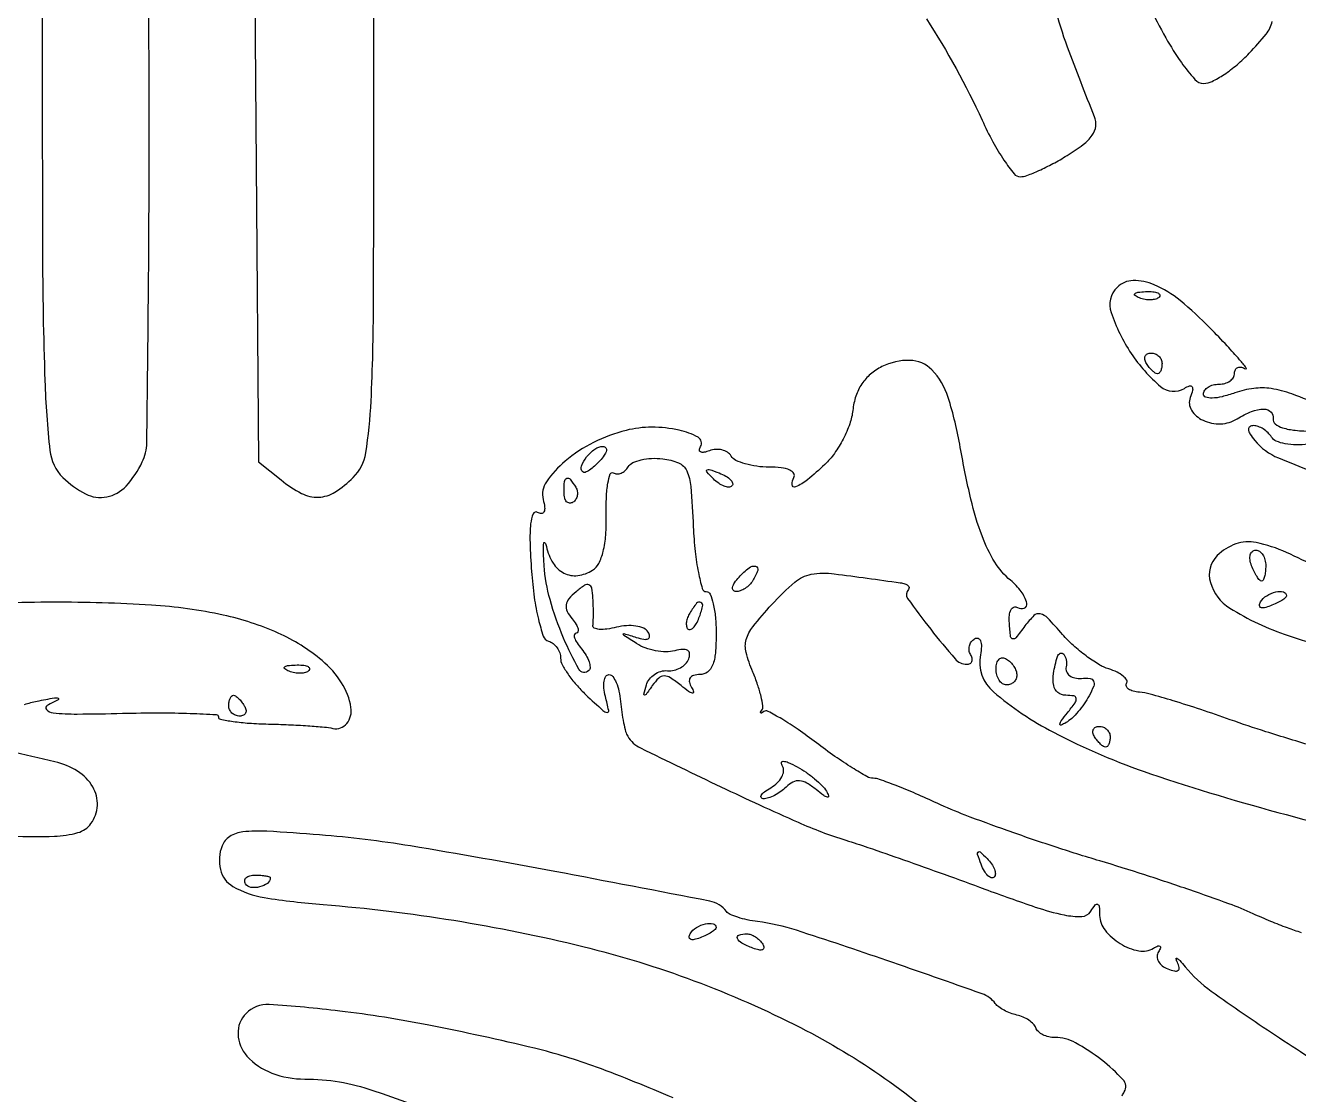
# Model space of a CAD drawing. Extents: x 123 to 893, y 112 to 937.
# Drawn here: x 503.4 to 626.2, y 333.5 to 436.6 of the extents above; entities that cross this region are included whole.
import ezdxf

# ---------------------------------------------------------------- set-up
doc = ezdxf.new("R2010")
doc.units = 0

msp = doc.modelspace()

# ---------------------------------------------------------------- linework, layer by layer
for points in [[(505, 723), (505.013655, 624.25, 0.000571), (505.06234, 586.230152, 0.000921), (505.200423, 553.846875, 0.000132), (505.38367, 525.076146, 0.063888), (505.630286, 523.25, 0.077982), (506.147819, 522.083228, 0.144438), (506.926697, 521.412716, 0.088454), (508.224277, 521.08494, 0.017747), (510.616631, 521, 0.016086), (512.298042, 521.054108, 0.026141), (513.716903, 521.220312, 0.024109), (514.785852, 521.456084, 0.332777), (515.015378, 521.75, 0.004505), (515.022414, 522.362296, 0.000001), (515.095159, 551.728108, 0.000021), (515.174312, 584.257832, 0.000013), (515.265378, 622.749944), (515.5, 722.999887)], [(525.420736, 451.76263), (525.868055, 394.525261), (528.044812, 392.76263, 0.050356), (530.010314, 391.474807, 0.12909), (531.655882, 391.102253, 0.133325), (533.238344, 391.590381, 0.055334), (535, 393, 0.157783), (536.209703, 395.367309, 0.028273), (536.725674, 400.364225, 0.010819), (536.959412, 409.816001, 0.000772), (537, 436.108408), (537, 477.216816)], [(590.273462, 437.225168, -0.036888), (595.645277, 427.463641, 0.01666), (596.689113, 425.370756, 0.024217), (597.7575, 423.606043, 0.021607), (598.733268, 422.284546, 0.227493), (599.323307, 422.003738, 0.089817), (599.975914, 422.124065, 0.015699), (601.135859, 422.604776, 0.016593), (602.475793, 423.26441, 0.014215), (603.841319, 424.044574, 0.024697), (605.397773, 425.102294, 0.077273), (606.276458, 426.007941, 0.123795), (606.613018, 426.876407, 0.127338), (606.493527, 427.790836, -0.00634), (603.887904, 434.497381, -0.031013), (602.701975, 438.387796, -0.059118)], [(611.711993, 438.531281, 0.012948), (613.369493, 435.388948, 0.02594), (614.867592, 433.016079, 0.028297), (616.15907, 431.391286, 0.213827), (617.032194, 431, 0.116946), (617.828795, 431.188902, 0.030227), (618.978049, 431.85627, 0.029066), (620.232342, 432.799251, 0.026017), (621.418527, 433.91496, 0.021583), (623.036842, 435.757043, 0.112414), (623.625698, 436.964412, 0.11276)], [(628.515523, 399.859186, 0.014073), (625.521616, 401.056231, 0.05002), (623.523079, 401.571347, 0.070535), (621.846689, 401.590563, 0.051559), (620.03259, 401.161205, -0.022245), (618.786455, 400.78806, -0.052667), (617.828544, 400.651872, -0.093015), (617.219159, 400.743665, -0.319168), (617, 401.05202, -0.155754), (617.115427, 401.413572, -0.097593), (617.440625, 401.721531, -0.079824), (617.926419, 401.929386, -0.061324), (618.5, 402, 0.06887), (619.073318, 402.079345, 0.085131), (619.559375, 402.311086, 0.099915), (619.884374, 402.655173, 0.140337), (620, 403.059017, -0.116516), (620.083071, 403.410657, -0.18576), (620.308501, 403.616284, -0.155238), (620.648673, 403.638132, -0.077579), (621.050217, 403.468964, 0.827319), (621.128209, 403.554036, 0.018268), (620.481507, 404.358887, 0.010044), (619.281495, 405.690414, 0.00439), (617.639413, 407.409947, 0.02898), (614.746373, 410.060632, 0.067994), (612.249213, 411.58474, 0.108175), (610.212265, 411.990645, 0.194027), (608.666667, 411.333333, 0.284471), (608.094493, 408.901676, 0.066335), (610.022929, 404.966707, 0.069122), (612.857706, 401.774595, 0.325896), (615.158872, 401.598188, -0.055215), (615.648509, 401.83065, -0.347233), (615.892375, 401.745625, -0.208575), (615.944795, 401.411572, -0.027708), (615.720968, 400.715237, 0.236467), (615.841536, 399.488832, 0.146321), (616.955644, 398.515978, 0.115429), (618.657822, 398.175543, 0.132242), (620.241051, 398.657332, -0.043987), (621.643267, 399.370396, -0.095951), (622.822728, 399.598712, -0.198376), (623.516188, 399.312223, -0.248542), (623.718988, 398.656965, 0.285141), (623.904679, 398.176035, 0.085328), (624.634227, 397.799428, 0.051845), (625.849962, 397.549568, 0.022211), (627.507606, 397.458825, -0.017056)], [(627.64136, 367.075066, -0.004014), (623.025004, 368.491455, -0.009228), (619.580167, 369.649064, 0.005416), (616.746346, 370.625453, 0.006713), (614.087303, 371.47005, 0.005588), (611.841846, 372.122926, 0.049088), (610.823419, 372.301608, -0.043206), (610.212072, 372.401485, -0.087518), (609.768907, 372.60093, -0.152198), (609.561972, 372.861467, -0.234864), (609.58794, 373.142289, 0.27792), (609.591647, 373.466966, 0.089448), (609.2649, 373.847757, 0.059668), (608.664933, 374.227272, 0.034387), (607.868811, 374.541638, -0.058561), (606.878959, 374.988818, -0.024966), (605.670214, 375.800297, -0.024287), (604.453341, 376.804048, -0.02929), (603.417741, 377.863634, 0.011737), (601.964901, 379.458409, 0.147494), (601.263724, 379.855779, 0.254836), (600.647359, 379.680982, 0.039205), (599.780982, 378.687249, -0.007844), (598.906809, 377.547665, -0.276636), (598.605755, 377.434011, -0.330613), (598.402716, 377.650477, -0.009905), (598.278052, 378.958862, -0.041573), (598.28406, 379.718229, -0.097504), (598.443135, 380.260384, -0.191068), (598.719805, 380.499838, -0.22609), (599.060521, 380.462596, 0.236371), (599.721036, 380.40342, 0.377555), (599.963394, 380.87595, 0.098908), (599.424869, 382.004342, 0.058972), (598.395824, 383.086458, -0.082364), (596.876817, 384.840489, -0.047001), (595.640604, 387.364588, -0.033575), (594.567331, 390.904674, -0.01318), (593.549171, 395.904625, 0.031919), (592.379875, 400.717258, 0.117668), (590.7914, 403.388879, 0.198719), (588.685433, 404.298672, 0.119541), (585.990646, 403.689018, 0.060743), (584.883736, 402.960986, 0.069878), (584.04287, 402.017877, 0.067794), (583.476285, 400.854587, 0.052639), (583.17877, 399.476829, -0.057932), (582.882792, 398.173025, -0.034716), (582.251271, 396.713506, -0.034372), (581.409267, 395.329276, -0.049876), (580.472414, 394.25, -0.017893), (578.811032, 392.791466, -0.071775), (577.655124, 392.096401, -0.51758), (577.323782, 392.302819, -0.154206), (577.5, 393, 0.292787), (577.493712, 393.391027, 0.147963), (577.098362, 393.718169, 0.070785), (576.276423, 393.933431, 0.02871), (575.118034, 394, -0.032841), (573.921244, 394.078692, -0.038177), (572.80536, 394.313776, -0.041673), (571.914166, 394.65662, -0.142624), (571.457866, 395.068174, 0.113659), (571.096, 395.434026, 0.081888), (570.565454, 395.659035, 0.075928), (569.950897, 395.712104, 0.075388), (569.346912, 395.579628, -0.041858), (568.826625, 395.428473, -0.160799), (568.496439, 395.468219, -0.314518), (568.383536, 395.664185, -0.117237), (568.48896, 395.982138, 0.427383), (568.256337, 396.87746, 0.073846), (566.426237, 397.569238, 0.053572), (563.806541, 397.850444, 0.061527), (561.310995, 397.541919, 0.054909), (558.188838, 396.382341, 0.057684), (555.449863, 394.58565, 0.067376), (553.627769, 392.591904, 0.218813), (553.32343, 390.871203, -0.033835), (553.463733, 390.134257, -0.135318), (553.396388, 389.684135, -0.2996), (553.154265, 389.528565, -0.136462), (552.776457, 389.638157, 0.4626), (552.355748, 389.502004, 0.07259), (552.113027, 388.536596, 0.033595), (552.051108, 386.727988, 0.009817), (552.197456, 383.946957, 0.016127), (552.459373, 381.448711, 0.025304), (552.861381, 379.327627, 0.0238), (553.336136, 377.710148, 0.233078), (553.82774, 377.224087, -0.087362), (554.275779, 376.981625, -0.069588), (554.655649, 376.583176, -0.069479), (554.912138, 376.095096, -0.086492), (555, 375.590981, 0.122284), (555.155558, 374.964438, 0.029316), (555.715669, 374.041233, 0.028387), (556.503761, 373.027272, 0.02479), (557.43632, 372.059824, 0.003054), (559.089577, 370.525571, 0.163864), (559.476924, 370.353923, 0.506167), (559.64019, 370.537852, 0.011148), (559.319689, 371.88551, -0.038281), (559.17286, 372.695829, -0.066279), (559.193108, 373.378869, -0.100571), (559.366097, 373.835036, -0.257436), (559.665261, 374, -0.235438), (560.02557, 373.820383, -0.060068), (560.362793, 373.239384, -0.048254), (560.630427, 372.402369, -0.032628), (560.778084, 371.410671, 0.014381), (560.895253, 370.362612, 0.015752), (561.069938, 369.354614, 0.015336), (561.272117, 368.505554, 0.07241), (561.4707, 368.047409, 0.141291), (562.711962, 366.921969, 0.00281), (570.465593, 363.175049, 0.006868), (577.902196, 359.757263, 0.028904), (582.5, 358.03045, -0.007264), (584.641483, 357.330253, -0.00186), (588.085332, 356.134238, -0.001894), (592.005884, 354.739599, -0.001922), (595.896876, 353.321936, 0.006038), (600.781724, 351.58758, 0.030674), (603.564839, 350.824035, 0.060782), (605.261794, 350.679415, 0.247187), (606.131563, 351.178633, -0.022393), (606.560931, 351.79315, -0.350443), (606.793438, 351.850546, -0.272088), (606.948903, 351.626856, -0.016782), (606.984687, 350.785184, 0.170069), (607.502142, 349.349112, 0.084901), (608.974544, 348.061253, 0.086789), (610.757523, 347.357159, 0.19142), (612.175175, 347.608264, -0.03191), (612.597294, 347.833296, -0.268597), (612.80372, 347.812828, -0.346595), (612.853567, 347.639404, -0.041569), (612.660252, 347.259293, 0.140823), (612.534921, 346.812988, 0.124101), (612.656256, 346.343635, 0.103101), (613.01549, 345.921777, 0.073512), (613.557681, 345.616239, 0.036402), (614.209115, 345.419261, 0.211164), (614.553146, 345.487335, 0.303056), (614.657921, 345.756894, 0.062644), (614.47778, 346.261454, -0.059132), (614.359318, 346.586067, -0.656672), (614.439576, 346.645883, -0.079534), (614.723401, 346.416199, -0.010635), (615.22692, 345.830913, 0.065851), (617.754056, 343.476108, 0.008251), (623.93721, 339.226886, 0.010445), (630.4758, 335.084485, 0.025457)], [(627.094176, 396.22713, -0.038113), (625.950755, 396.147489, -0.045661), (624.877187, 396.252937, -0.051848), (624.018599, 396.511741, -0.156471), (623.559405, 396.903881, 0.062528), (623.221405, 397.323168, 0.051422), (622.768582, 397.678015, 0.053343), (622.275378, 397.919519, 0.087411), (621.818538, 398, 0.142241), (621.45678, 397.894961, 0.279501), (621.32834, 397.636066, 0.123624), (621.47813, 397.199549, 0.02905), (621.939503, 396.572894, 0.122499), (624.222748, 394.893105, 0.012311), (630.585742, 392.455231, 0.008198)], [(630.897991, 382.931016, 0.007712), (625.00644, 385.767051, 0.058447), (622.079948, 386.725342, 0.134676), (620.110418, 386.591104, 0.112877), (618.331444, 385.474301, 0.272457), (617.662197, 382.889969, 0.185843), (619.536884, 380.403864, 0.059715), (625.164507, 377.768794, 0.011369), (636, 374.46569, -0.004627)], [(626.46297, 349.099048, -0.008804), (625.100324, 349.570712, -0.010537), (623.489935, 350.198866, -0.008357), (621.776751, 350.942851, 0.01874), (619.454671, 351.894459, 0.004943), (615.671921, 353.239251, 0.00501), (611.333605, 354.684954, 0.005126), (607, 356.032126, -0.006522), (602.599538, 357.413571, -0.005801), (598.060378, 358.962439, -0.00583), (594.009538, 360.450744, -0.017808), (591.311925, 361.589275, 0.006712), (589.252959, 362.51261, 0.008962), (587.358407, 363.29185, 0.006647), (585.76085, 363.891346, 0.086641), (585.138522, 364, -0.130309), (584.543877, 364.157653, -0.010223), (583.124923, 365.005831, -0.013371), (581.457406, 366.112568, -0.009821), (579.667369, 367.424106, 0.011542), (577.905365, 368.705808, 0.018019), (576.325717, 369.7178, 0.012566), (575.006857, 370.453103, 0.283796), (574.590773, 370.424106, -0.023067), (574.379992, 370.28706, -0.328964), (574.29594, 370.29594, -0.351798), (574.283508, 370.376362, -0.024273), (574.416681, 370.583348, 0.194795), (574.510713, 370.975253, 0.021489), (574.330799, 371.899479, 0.023685), (574.004525, 373.023157, 0.01702), (573.53919, 374.244625, -0.034527), (572.891264, 376.142439, -0.134015), (572.899231, 377.373519, -0.101308), (573.537169, 378.61447, -0.015384), (575.358304, 380.743826, -0.029412), (577.577225, 382.911374, -0.137506), (579.176527, 383.667384, -0.073606), (581.389021, 383.714596, -0.004816), (587.75, 382.849037, -0.039736), (588.197909, 382.74685, -0.093894), (588.498641, 382.586067, -0.189431), (588.605791, 382.398124, -0.236553), (588.543246, 382.209913, 0.365319), (588.470054, 381.34975, 0.011932), (590.690609, 378.364126, 0.013887), (593.050362, 375.511509, 0.216255), (594.177706, 375, 0.11624), (594.490042, 375.073607, 0.18565), (594.67281, 375.273452, 0.155452), (594.692508, 375.574985, 0.07775), (594.542705, 375.930902, -0.10267), (594.396885, 376.331682, -0.098728), (594.419565, 376.76337, -0.097049), (594.607295, 377.159252, -0.095521), (594.931414, 377.457612, -0.223629), (595.26314, 377.495444, -0.229534), (595.498568, 377.263608, -0.098595), (595.579624, 376.709599, -0.034758), (595.482452, 375.908883, 0.270732), (596.742635, 372.32972, 0.055535), (602.527497, 368.435296, 0.038998), (611.896575, 364.434222, 0.016562), (624.978372, 360.494371, -0.006055), (630.360424, 358.99603, -0.007268)], [(503.310845, 371.122228, -0.029841), (504.510017, 371.436084, -0.003223), (506.184883, 371.757974, -0.144178), (506.534075, 371.721896, -0.631798), (506.542144, 371.574017, -0.008597), (505.5, 371.029914, 0.505218), (505.42962, 370.622824, 0.177115), (506.065685, 370.311031, 0.027789), (508.383112, 370.19597, 0.004873), (512.750296, 370.264546, -0.005869), (516.297235, 370.313181, -0.009786), (519.283231, 370.26063, -0.003799), (521.784022, 370.148602, -0.399106), (522.000296, 369.920578, 0.358604), (522.192719, 369.686542, 0.012984), (523.415218, 369.479127, 0.018551), (524.97052, 369.315217, 0.011282), (526.817466, 369.231423, -0.005245), (528.765154, 369.166609, -0.005923), (530.633634, 369.062613, -0.005444), (532.219192, 368.938155, -0.031997), (533.043725, 368.810845, 0.286008), (534.378189, 369.282859, 0.210902), (534.788126, 370.836575, 0.103923), (533.881849, 373.209335, 0.074974), (532.004731, 375.342566, 0.070051), (527.759337, 378.00204, 0.051496), (522.476366, 379.734354, 0.038154), (515.540847, 380.695356, 0.015792), (506.068499, 380.978038, 0.016663), (496.440328, 380.640236, 0.058058)], [(502.117991, 358.444591, 0.02311), (506.179783, 358.413908, 0.056597), (508.440083, 358.759523, 0.169492), (509.711253, 359.630295, 0.147484), (510.329497, 361.369482, 0.145799), (509.887368, 363.169406, 0.120855), (508.419748, 364.679995, 0.085355), (506.221135, 365.581138, -0.006594), (501.831701, 366.617588, -0.100095)], [(609.157819, 333.387042, -0.03622), (609.35725, 333.769025, 0.338064), (609.24173, 334.938848, 0.038994), (607.167549, 336.841957, 0.041367), (604.650267, 338.497599, 0.125424), (602.678963, 339, -0.056887), (602.075833, 339.068844, -0.059392), (601.512987, 339.271719, -0.066137), (601.072387, 339.571004, -0.124681), (600.833333, 339.925, 0.106303), (600.59754, 340.303039, 0.050764), (600.157292, 340.67375, 0.047105), (599.598514, 340.982122, 0.049232), (599, 341.175, -0.036601), (598.383499, 341.35665, -0.032116), (597.771466, 341.632849, -0.033495), (597.250564, 341.955878, -0.077931), (596.924141, 342.277251, 0.149307), (595.64658, 343.221963, 0.002074), (586.449855, 346.435431, 0.004726), (577.760751, 349.339557, 0.046556), (574, 350.180755, -0.02133), (573.006238, 350.350998, -0.025368), (572.0875, 350.598398, -0.025431), (571.34711, 350.880995, -0.126354), (571, 351.154217, 0.183566), (569.393214, 352.15073, 0.001484), (554.44444, 355.011357, 0.005563), (540.520248, 357.473023, 0.021197), (531.763569, 358.541952, 0.005204), (526.684103, 358.891334, 0.042658), (524.364574, 358.828701, 0.112318), (523.100311, 358.387226, 0.162594), (522.354421, 357.481224, 0.150076), (522.197893, 355.199022, 0.206851), (523.405704, 353.567961, 0.092847), (526.428179, 352.497819, 0.018799), (532.105213, 351.827493, -0.040174), (557.140414, 347.781035, -0.058058), (578.127288, 339.964395, -0.069707), (593.648839, 329.076486, -0.1164)], [(565.842143, 333.174015, 0.014362), (558.467106, 336.144929, 0.029331), (552.5, 337.961921, 0.010761), (542.306773, 340.192322, 0.018341), (533.696153, 341.55734, 0.01499), (526.888106, 342.175596, 0.214707), (524.666667, 341.333333, 0.20999), (523.892, 339.344521, 0.173512), (524.756119, 337.219003, 0.1211), (527.157664, 335.575908, 0.089993), (530.331494, 335, -0.082587), (536.905564, 333.906683, -0.009203), (551.238331, 328.707206, -0.009363)]]:
    msp.add_lwpolyline(points, format="xyb")
for points in [[(505.478703, 509.145369, 0.196642), (505.282165, 508.676686, 0.000096), (505.140619, 492.112494, 0.001299), (505.034436, 473.658787, 0.000789), (505, 451.833333, 0.000521), (505.03836, 415.046896, 0.007974), (505.267595, 402.336571, 0.018726), (505.748971, 395.608865, 0.170761), (507, 393, 0.079592), (509.187502, 391.416593, 0.166765), (511.24264, 391.132819, 0.160826), (513.090707, 392.171886, 0.072815), (514.66407, 394.5, 0.109455), (515.094558, 396.331219, 0.000906), (515.257852, 411.128037, 0.002864), (515.321655, 429.380572, 0.001296), (515.206298, 453.290513), (514.785048, 510.081027), (510.371227, 509.85255, 0.009534), (508.645527, 509.730191, 0.013425), (507.113347, 509.550569, 0.009606), (505.857467, 509.344336, 0.152011)], [(612.729167, 410.395833, -0.126455), (612.402231, 410.202593, -0.060344), (611.916927, 410.123424, -0.05415), (611.359369, 410.160852, -0.051402), (610.8125, 410.316886, -0.054073), (610.395823, 410.538436, -0.470617), (610.37858, 410.720685, -0.168741), (610.670344, 410.862007, -0.018894), (611.416667, 410.921053, -0.028489), (612.112848, 410.910055, -0.077125), (612.592839, 410.799335, -0.208169), (612.77538, 410.614691, -0.296942)], [(613, 404, -0.042167), (612.967655, 403.617151, -0.061769), (612.870461, 403.29375, -0.081139), (612.727648, 403.07446, -0.210953), (612.559017, 403, -0.151918), (612.34829, 403.065539, -0.038439), (612.066025, 403.29375, -0.035638), (611.768994, 403.617226, -0.029505), (611.5, 404, -0.082592), (611.343488, 404.3821, -0.161196), (611.3746, 404.70625, -0.182303), (611.586039, 404.921712, -0.108972), (611.940983, 405, -0.093332), (612.345238, 404.923877, -0.09642), (612.688914, 404.70625, -0.099167), (612.918938, 404.381556, -0.105053)], [(558.789427, 394.600859, -0.023968), (558.269923, 394.088723, -0.03842), (557.775917, 393.71042, -0.045304), (557.367062, 393.494344, -0.297152), (557.149864, 393.534328, -0.301864), (557.018937, 394.107085, -0.076948), (557.512308, 394.978461, -0.069007), (558.312518, 395.745464, -0.157897), (559.098444, 396, -0.236389), (559.350678, 395.873691, -0.218285), (559.412089, 395.589002, -0.09576), (559.217338, 395.138842, -0.036357)], [(567.797717, 388.25, 0.014278), (567.980527, 385.8541, 0.023176), (568.287713, 383.835938, 0.019464), (568.659007, 382.294138, 0.335711), (569.047717, 382, -0.302117), (569.416908, 381.754516, -0.040894), (569.720267, 380.825, -0.035992), (569.93111, 379.533021, -0.022458), (570, 378, -0.019796), (569.923715, 376.073937, -0.073248), (569.652561, 374.89143, -0.138157), (569.163928, 374.243595, -0.163946), (568.440983, 374, 0.066197), (567.833143, 373.919172, 0.185208), (567.491845, 373.669978, 0.202208), (567.421953, 373.274284, 0.079362), (567.632941, 372.75, -0.059914), (567.820081, 372.332412, -0.56363), (567.714712, 372.213448, -0.113353), (567.346959, 372.371675, -0.012486), (566.615743, 372.935698, 0.023849), (565.596456, 373.68562, 0.147715), (564.981347, 373.871396, 0.195776), (564.460912, 373.659496, 0.047316), (563.847654, 372.935698, -0.003571), (563.251219, 372.092234, -0.27172), (563.105361, 372.027528, -0.458275), (563.038329, 372.125872, -0.005085), (563.281498, 373, -0.093844), (563.566634, 373.563234, -0.079582), (564.05252, 374.021538, -0.079122), (564.660144, 374.307186, -0.090945), (565.297146, 374.371192, 0.076331), (565.938141, 374.416856, 0.069921), (566.557018, 374.651998, 0.07337), (567.060367, 375.034006, 0.102536), (567.364699, 375.508007, 0.103715), (567.446493, 376.015764, 0.255481), (567.256309, 376.327895, 0.156174), (566.785186, 376.430015, 0.039868), (566.006705, 376.291502, -0.069005), (565.167169, 376.191986, -0.041383), (564.166611, 376.294928, -0.040648), (563.168156, 376.56749, -0.055318), (562.331523, 376.980193, -0.001383), (561.111732, 377.764716, -0.241475), (561.036878, 377.894667, -0.518822), (561.112584, 377.953707, -0.002128), (562.301938, 377.58696, 0.03057), (563.034279, 377.406002, 0.150678), (563.451698, 377.455481, 0.331334), (563.584722, 377.691186, 0.107278), (563.442843, 378.092481, 0.15479), (563.016429, 378.459055, 0.062881), (562.271625, 378.671083, 0.054081), (561.350274, 378.711359, 0.045415), (560.383975, 378.560236, -0.027635), (559.473081, 378.384439, -0.052451), (558.727325, 378.361621, -0.08477), (558.246639, 378.480964, -0.342392), (558.111491, 378.729209, 0.031574), (558.152498, 379.14593, 0.008085), (558.165234, 379.823611, 0.008203), (558.154545, 380.599044, 0.008243), (558.118421, 381.372445, 0.029241), (558.00025, 382.339244, 0.263032), (557.737147, 382.655117, 0.242728), (557.312987, 382.606395, 0.025533), (556.487669, 381.989766, 0.046911), (555.809137, 381.309769, 0.137756), (555.543854, 380.710546, 0.150414), (555.640504, 380.094431, 0.059704), (556.110114, 379.367321, -0.030776), (556.494171, 378.841894, -0.073101), (556.692738, 378.401651, -0.164647), (556.679139, 378.122009, -0.308196), (556.5, 378, 0.34752), (556.33045, 377.865969, 0.141371), (556.3455, 377.552276, 0.063561), (556.586085, 377.06148, 0.027507), (557.020056, 376.475834, -0.038384), (557.462652, 375.85059, -0.054589), (557.746349, 375.232317, -0.068849), (557.843232, 374.710695, -0.210937), (557.716237, 374.382904, -0.495199), (556.774887, 374.509997, -0.028824), (555.283934, 377.524105, -0.031793), (553.981825, 381.226676, -0.05208), (553.418124, 384.5, -0.006782), (553.342282, 385.932104, -0.039193), (553.371812, 386.688899, -0.716555), (553.484073, 386.712821, -0.079665), (553.634393, 386.334551, 0.0834), (554.276008, 384.754237, 0.137387), (555.328176, 383.782563, 0.150685), (556.656976, 383.549728, 0.107437), (558.090684, 384.056419, 0.140518), (558.685917, 384.711166, 0.054708), (559.108622, 385.871671, 0.042405), (559.35627, 387.45409, 0.022903), (559.40498, 389.427133, -0.01605), (559.423573, 391.120004, -0.031189), (559.565799, 392.463922, -0.042132), (559.792104, 393.342837, -0.479406), (560.085882, 393.446922, 0.137213), (560.432918, 393.34681, 0.100219), (560.82879, 393.423619, 0.086202), (561.213544, 393.666663, 0.070579), (561.525338, 394.040998, -0.146907), (561.966192, 394.431963, -0.051762), (562.774031, 394.708971, -0.045931), (563.779292, 394.84562, -0.03965), (564.844436, 394.80731, -0.069925), (566.372857, 394.409162, -0.19055), (567.160354, 393.643959, -0.086073), (567.550742, 392.124255, -0.008032)], [(556.457295, 392.069098, -0.090093), (556.612382, 391.673795, -0.095385), (556.614038, 391.257398, -0.099739), (556.463027, 390.88478, -0.108766), (556.182979, 390.613087, -0.158515), (555.860929, 390.534562, -0.191218), (555.582917, 390.669932, -0.126631), (555.394948, 391.024148, -0.059057), (555.333333, 391.543989, -0.019984), (555.376303, 392.618676, -0.269722), (555.59208, 392.929499, -0.350126), (555.913397, 392.852054, -0.02679)], [(571.526461, 392.193128, -0.20742), (571.220211, 392.072099, -0.082976), (570.768815, 392.162781, -0.063152), (570.246577, 392.441312, -0.043285), (569.733333, 392.875912, -0.011214), (569.106486, 393.536448, -0.400052), (569.111181, 393.729672, -0.286372), (569.336218, 393.78179, -0.008399), (570.293128, 393.435707, -0.036269), (570.940734, 393.133723, -0.070189), (571.395085, 392.789051, -0.120343), (571.59249, 392.461316, -0.278911)], [(623, 384.5, -0.024748), (622.971531, 383.925176, -0.039339), (622.884553, 383.440625, -0.046727), (622.758929, 383.096084, -0.289661), (622.606989, 383, -0.222225), (622.420671, 383.087111, -0.030693), (622.160341, 383.440625, -0.030395), (621.887494, 383.925442, -0.02136), (621.638374, 384.5, -0.055937), (621.488865, 385.074366, -0.100118), (621.516384, 385.559375, -0.147206), (621.710807, 385.877514, -0.184534), (622.031385, 386, -0.152681), (622.400789, 385.884506, -0.098158), (622.715469, 385.559375, -0.08088), (622.92777, 385.073532, -0.062722)], [(573.541119, 383.066531, -0.059523), (573.216259, 382.658569, -0.050715), (572.787597, 382.313294, -0.053114), (572.325214, 382.078071, -0.09137), (571.901556, 382, -0.236389), (571.649322, 382.126309, -0.218285), (571.587911, 382.410998, -0.09576), (571.782662, 382.861158, -0.036357), (572.210573, 383.399141, -0.036267), (573.170873, 384.30038, -0.235763), (573.798991, 384.439593, -0.44121), (574.009641, 384.049187, -0.054386)], [(625, 381.606989, -0.2252), (624.911231, 381.419896, -0.029412), (624.544118, 381.154486, -0.029555), (624.042538, 380.875192, -0.020646), (623.448062, 380.618443, -0.036408), (622.868281, 380.443138, -0.155351), (622.512472, 380.474315, -0.32948), (622.393111, 380.674071, -0.1144), (622.507079, 381.011454, -0.115814), (623.098109, 381.603931, -0.080554), (623.973761, 381.969265, -0.115534), (624.708846, 381.972535, -0.349578)], [(567.458881, 379.933469, 0.049364), (567.242038, 379.490157, 0.059701), (567.133355, 379.040231, 0.070517), (567.142323, 378.651151, 0.156651), (567.276326, 378.390341, 0.281567), (567.50546, 378.335123, 0.118528), (567.786868, 378.507038, 0.069269), (568.083816, 378.899181, 0.035865), (568.345077, 379.456872, 0.029555), (568.696703, 380.564815, 0.344086), (568.525317, 380.954259, 0.36195), (568.120758, 380.871774, 0.030391)], [(603.75, 374.75, 0.144653), (603.791904, 374.285232, 0.137226), (604.079669, 373.906681, 0.110155), (604.583269, 373.676546, 0.071892), (605.223341, 373.634446, -0.046112), (606.059447, 373.622488, -0.26877), (606.401138, 373.372523, -0.201657), (606.408984, 372.88516, -0.027387), (605.967963, 371.940139, -0.030798), (605.501991, 371.185165, -0.02436), (604.911136, 370.42896, -0.024958), (604.29145, 369.779415, -0.054573), (603.744623, 369.363735, -0.040185), (603.269668, 369.128058, -0.57443), (603.149656, 369.221687, -0.127306), (603.285079, 369.553219, -0.010116), (603.872445, 370.308042, 0.013939), (604.60999, 371.270958, 0.182209), (604.725995, 371.697927, 0.342153), (604.500392, 371.937917, 0.039259), (603.710929, 372, -0.174217), (602.967892, 372.267003, -0.170081), (602.555667, 372.948633, -0.094225), (602.533575, 374.106244, -0.032056), (602.923489, 375.75, -0.221025), (603.19147, 376.048216, -0.332441), (603.516848, 375.96921, -0.132972), (603.762052, 375.429299, -0.09007)], [(530.729167, 374.395833, -0.126455), (530.402231, 374.202593, -0.060344), (529.916927, 374.123424, -0.05415), (529.359369, 374.160852, -0.051402), (528.8125, 374.316886, -0.054073), (528.395823, 374.538436, -0.470617), (528.37858, 374.720685, -0.168741), (528.670344, 374.862007, -0.018894), (529.416667, 374.921053, -0.028489), (530.112848, 374.910055, -0.077125), (530.592839, 374.799335, -0.208169), (530.77538, 374.614691, -0.296942)], [(599, 373.940983, -0.105429), (598.923444, 373.581949, -0.099231), (598.70625, 373.276414, -0.096318), (598.381732, 373.071618, -0.092995), (598, 373, -0.153634), (597.618621, 373.120018, -0.097988), (597.29375, 373.457961, -0.080552), (597.074545, 373.962904, -0.062283), (597, 374.559017, -0.066118), (597.073267, 375.110654, -0.138808), (597.29375, 375.478525, -0.191142), (597.620352, 375.607943, -0.139169), (598, 375.5, -0.06081), (598.382515, 375.193797, -0.051032), (598.70625, 374.7871, -0.053229), (598.926698, 374.346558, -0.089642)], [(524.5, 371, -0.082592), (524.656512, 370.6179, -0.161196), (524.6254, 370.29375, -0.182303), (524.413961, 370.078288, -0.108972), (524.059017, 370, -0.093332), (523.654762, 370.076123, -0.09642), (523.311086, 370.29375, -0.099167), (523.081062, 370.618444, -0.105053), (523, 371, -0.042167), (523.032345, 371.382849, -0.061769), (523.129539, 371.70625, -0.081139), (523.272352, 371.92554, -0.210953), (523.440983, 372, -0.151918), (523.65171, 371.934461, -0.038439), (523.933975, 371.70625, -0.035638), (524.231006, 371.382774, -0.029505)], [(608, 368, -0.042167), (607.967655, 367.617151, -0.061769), (607.870461, 367.29375, -0.081139), (607.727648, 367.07446, -0.210953), (607.559017, 367, -0.151918), (607.34829, 367.065539, -0.038439), (607.066025, 367.29375, -0.035638), (606.768994, 367.617226, -0.029505), (606.5, 368, -0.082592), (606.343488, 368.3821, -0.161196), (606.3746, 368.70625, -0.182303), (606.586039, 368.921712, -0.108972), (606.940983, 369, -0.093332), (607.345238, 368.923877, -0.09642), (607.688914, 368.70625, -0.099167), (607.918938, 368.381556, -0.105053)], [(580.636265, 362.744623, -0.052127), (580.83983, 362.308584, -0.568298), (580.739022, 362.189131, -0.118395), (580.385348, 362.338415, -0.011671), (579.649577, 362.907618, 0.037124), (578.747858, 363.534592, 0.112249), (578.039786, 363.761247, 0.142921), (577.406836, 363.634464, 0.076094), (576.757618, 363.157618, -0.041411), (576.237141, 362.716887, -0.036956), (575.631613, 362.348983, -0.038866), (575.035021, 362.100678, -0.086631), (574.55, 362.030409, -0.229519), (574.333194, 362.143329, -0.319248), (574.328678, 362.354756, -0.087219), (574.655977, 362.691831, -0.024731), (575.271032, 363.091869, 0.057766), (575.900793, 363.563317, 0.078464), (576.333322, 364.125052, 0.098678), (576.508531, 364.6858, 0.166437), (576.400355, 365.161229, -0.141558), (576.306652, 365.496763, -0.425389), (576.461353, 365.643056, -0.095209), (576.953962, 365.524191, -0.016196), (577.823629, 365.094391, -0.027658), (578.669034, 364.579901, -0.023498), (579.501647, 363.948274, -0.024164), (580.205864, 363.299692, -0.059381)], [(596.806872, 354.473539, -0.278911), (596.538684, 354.40751, -0.120343), (596.210949, 354.604915, -0.070189), (595.866277, 355.059266, -0.036269), (595.564293, 355.706872, -0.008399), (595.21821, 356.663782, -0.286372), (595.270328, 356.888819, -0.400052), (595.463552, 356.893514, -0.011214), (596.124088, 356.266667, -0.043285), (596.558688, 355.753423, -0.063152), (596.837219, 355.231185, -0.082976), (596.927901, 354.779789, -0.20742)], [(527, 354.39235, -0.242453), (526.73067, 353.869573, -0.095999), (525.973487, 353.524204, -0.093664), (525.127513, 353.482091, -0.223667), (524.613087, 353.817021, -0.158515), (524.534562, 354.139071, -0.191218), (524.669932, 354.417083, -0.126631), (525.024148, 354.605052, -0.059057), (525.543989, 354.666667, -0.017729), (526.102116, 354.64687, -0.028836), (526.572297, 354.586086, -0.02859), (526.921037, 354.499492, -0.328686)], [(570, 349.606989, -0.2252), (569.911231, 349.419896, -0.029412), (569.544118, 349.154486, -0.029555), (569.042538, 348.875192, -0.020646), (568.448062, 348.618443, -0.036408), (567.868281, 348.443138, -0.155351), (567.512472, 348.474315, -0.32948), (567.393111, 348.674071, -0.1144), (567.507079, 349.011454, -0.115814), (568.098109, 349.603931, -0.080554), (568.973761, 349.969265, -0.115534), (569.708846, 349.972535, -0.349578)], [(574.492921, 348.011454, -0.1144), (574.606889, 347.674071, -0.32948), (574.487528, 347.474315, -0.155351), (574.131719, 347.443138, -0.036408), (573.551938, 347.618443, -0.029964), (572.48003, 348.105273, -0.168622), (572.057392, 348.558518, -0.444011), (572.201747, 348.882327, -0.079093), (572.940983, 349, -0.088797), (573.34605, 348.927491, -0.053277), (573.78502, 348.709615, -0.051183), (574.189428, 348.389589, -0.061454)]]:
    msp.add_lwpolyline(points, format="xyb", close=True)

doc.saveas('drawing.dxf')
